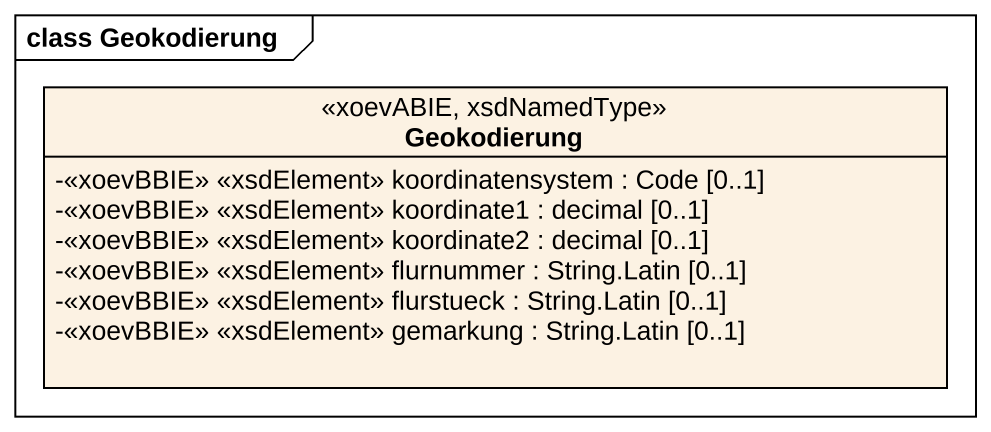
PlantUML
@startuml
mainframe class Geokodierung
hide circle
hide empty members
skinparam classAttributeIconSize 0
class Geokodierung <<xoevABIE, xsdNamedType>> {
  -<<xoevBBIE>> <<xsdElement>> koordinatensystem : Code [0..1]
  -<<xoevBBIE>> <<xsdElement>> koordinate1 : decimal [0..1]
  -<<xoevBBIE>> <<xsdElement>> koordinate2 : decimal [0..1]
  -<<xoevBBIE>> <<xsdElement>> flurnummer : String.Latin [0..1]
  -<<xoevBBIE>> <<xsdElement>> flurstueck : String.Latin [0..1]
  -<<xoevBBIE>> <<xsdElement>> gemarkung : String.Latin [0..1]
}
@enduml
